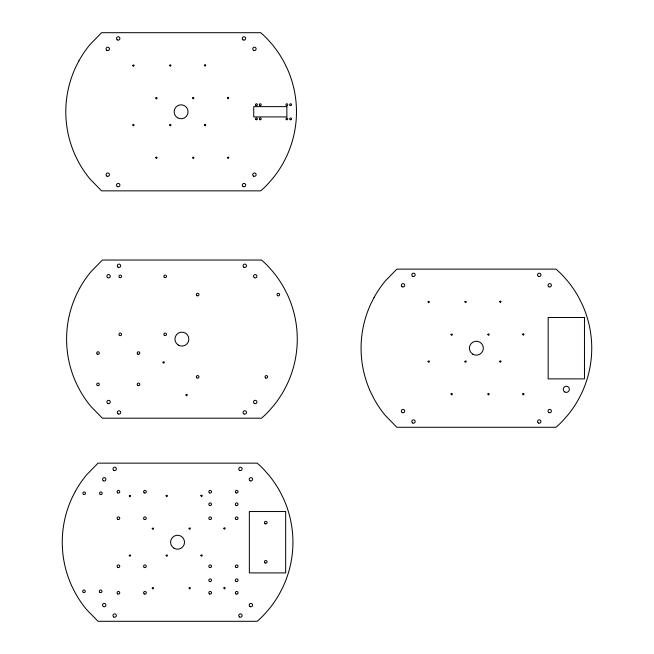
<?xml version="1.0" encoding="UTF-8"?>
<svg xmlns="http://www.w3.org/2000/svg" width="654" height="654" viewBox="0 0 654 654"><rect width="100%" height="100%" fill="white"/><g stroke="black" fill="none" stroke-linecap="round" stroke-linejoin="round"><path stroke-width="0.98" d="M132.795 65.392C133.751 68.384 135.116 63.283 132.795 65.392M132.795 124.947C133.751 127.939 135.116 122.838 132.795 124.947M155.766 98.035C156.723 101.027 158.088 95.925 155.766 98.035M155.766 157.589C156.723 160.582 158.088 155.48 155.766 157.589M169.639 65.286C170.596 68.278 171.961 63.176 169.639 65.286M169.639 124.947C170.596 127.939 171.961 122.838 169.639 124.947M129.247 495.838C130.203 498.83 131.577 493.721 129.247 495.838M129.247 555.393C130.203 558.385 131.568 553.284 129.247 555.393M192.603 97.928C193.568 100.92 194.933 95.819 192.603 97.928M162.985 362.242C163.941 365.234 165.315 360.133 162.985 362.242M204.432 65.163C205.389 68.155 206.762 63.054 204.432 65.163M192.603 157.589C193.568 160.582 194.933 155.48 192.603 157.589M204.432 124.889C205.389 127.882 206.762 122.78 204.432 124.889M152.218 528.481C153.175 531.473 154.548 526.372 152.218 528.481M152.218 588.036C153.175 591.028 154.54 585.927 152.218 588.036M166.091 495.732C167.048 498.724 168.413 493.615 166.091 495.732M185.957 394.885C186.913 397.877 188.287 392.776 185.957 394.885M166.091 555.393C167.048 558.385 168.413 553.276 166.091 555.393M227.404 97.806C228.36 100.798 229.726 95.697 227.404 97.806M227.404 157.54C228.36 160.532 229.726 155.423 227.404 157.54M189.063 528.375C190.02 531.367 191.385 526.266 189.063 528.375M200.884 495.609C201.849 498.601 203.214 493.492 200.884 495.609M189.063 588.036C190.02 591.028 191.385 585.927 189.063 588.036M200.884 555.336C201.849 558.328 203.214 553.227 200.884 555.336M223.856 528.252C224.812 531.244 226.186 526.143 223.856 528.252M223.856 587.979C224.812 590.971 226.186 585.87 223.856 587.979M428.059 301.813C429.024 304.805 430.389 299.696 428.059 301.813M428.059 361.368C429.024 364.36 430.389 359.259 428.059 361.368M451.031 334.456C451.988 337.448 453.361 332.346 451.031 334.456M451.031 394.01C451.988 397.003 453.361 391.901 451.031 394.01M464.904 301.707C465.861 304.699 467.234 299.589 464.904 301.707M464.904 361.368C465.861 364.36 467.234 359.25 464.904 361.368M487.876 334.349C488.832 337.341 490.206 332.232 487.876 334.349M499.697 301.584C500.662 304.576 502.027 299.467 499.697 301.584M487.876 394.01C488.832 397.003 490.206 391.901 487.876 394.01M499.697 361.31C500.662 364.303 502.027 359.201 499.697 361.31M522.669 334.227C523.633 337.219 524.999 332.118 522.669 334.227M522.669 393.953C523.633 396.945 524.999 391.844 522.669 393.953M78.84 60.985L75.839 66.888A105.441 105.441 0 0 0 75.839 156.674L78.84 162.576A105.441 105.441 0 0 0 89.999 178.983L101.574 190.854L260.701 190.854A79.412 79.412 0 0 0 270.118 181.436L272.277 178.983A105.441 105.441 0 0 0 283.435 162.576L286.444 156.674A105.441 105.441 0 0 0 286.444 66.888L283.435 60.985A105.441 105.441 0 0 0 272.277 44.57L270.118 42.118A79.412 79.412 0 0 0 260.701 32.7L101.574 32.7L89.999 44.57A105.441 105.441 0 0 0 78.84 60.985M79.641 288.324L76.632 294.226A105.441 105.441 0 0 0 76.632 384.012L79.641 389.915A105.441 105.441 0 0 0 90.8 406.322L102.376 418.192L261.502 418.192A79.412 79.412 0 0 0 270.919 408.775L273.078 406.322A105.441 105.441 0 0 0 284.237 389.915L287.237 384.012A105.441 105.441 0 0 0 287.237 294.226L284.237 288.324A105.441 105.441 0 0 0 273.078 271.909L270.919 269.456A79.412 79.412 0 0 0 261.502 260.039L102.376 260.039L90.8 271.909A105.441 105.441 0 0 0 79.641 288.324M75.3 491.424L72.292 497.326A105.441 105.441 0 0 0 72.292 587.112L75.3 593.014A105.441 105.441 0 0 0 86.451 609.43L98.035 621.3L257.153 621.3A79.412 79.412 0 0 0 266.57 611.882L268.737 609.43A105.441 105.441 0 0 0 279.887 593.014L282.896 587.112A105.441 105.441 0 0 0 282.896 497.326L279.887 491.424A105.441 105.441 0 0 0 268.737 475.017L266.57 472.564A79.412 79.412 0 0 0 257.153 463.146L98.035 463.146L86.451 475.017A105.441 105.441 0 0 0 75.3 491.424M374.113 297.398L371.104 303.301A105.441 105.441 0 0 0 371.104 393.087L374.113 398.989A105.441 105.441 0 0 0 385.263 415.404L396.847 427.275L555.965 427.275A79.412 79.412 0 0 0 565.383 417.857L567.549 415.404A105.441 105.441 0 0 0 578.7 398.989L581.708 393.087A105.441 105.441 0 0 0 581.708 303.301L578.7 297.398A105.441 105.441 0 0 0 567.549 280.991L565.383 278.53A79.412 79.412 0 0 0 555.965 269.121L396.847 269.121L385.263 280.991A105.441 105.441 0 0 0 374.113 297.398M286.869 106.635L253.736 106.635L253.736 116.919L286.869 116.919L286.869 106.635M584.472 317.509L548.166 317.509L548.166 378.879L584.472 378.879L584.472 317.509M285.659 511.534L249.354 511.534L249.354 572.904L285.659 572.904L285.659 511.534M103.34 606.56A1.7 1.7 0 0 0 105.915 605.146A1.7 1.7 0 0 0 103.406 603.617A1.7 1.7 0 0 0 103.34 606.56M113.731 616.967A1.7 1.7 0 0 0 116.363 615.659A1.7 1.7 0 0 0 113.91 614.032A1.7 1.7 0 0 0 113.731 616.967M239.528 616.984A1.7 1.7 0 0 0 242.135 615.635A1.7 1.7 0 0 0 239.658 614.049A1.7 1.7 0 0 0 239.528 616.984M250.041 606.577A1.7 1.7 0 0 0 252.583 605.105A1.7 1.7 0 0 0 250.041 603.642A1.7 1.7 0 0 0 250.041 606.577M250.008 480.788A1.7 1.7 0 0 0 252.583 479.374A1.7 1.7 0 0 0 250.073 477.845A1.7 1.7 0 0 0 250.008 480.788M239.585 470.357A1.7 1.7 0 0 0 242.135 468.902A1.7 1.7 0 0 0 239.601 467.414A1.7 1.7 0 0 0 239.585 470.357M113.747 470.316A1.7 1.7 0 0 0 116.363 468.975A1.7 1.7 0 0 0 113.894 467.373A1.7 1.7 0 0 0 113.747 470.316M103.291 480.755A1.7 1.7 0 0 0 105.915 479.439A1.7 1.7 0 0 0 103.463 477.821A1.7 1.7 0 0 0 103.291 480.755M117.712 492.871A1.349 1.349 0 0 0 119.756 491.734A1.349 1.349 0 0 0 117.753 490.533A1.349 1.349 0 0 0 117.712 492.871M144.248 492.871A1.349 1.349 0 0 0 146.292 491.734A1.349 1.349 0 0 0 144.289 490.533A1.349 1.349 0 0 0 144.248 492.871M117.695 519.39A1.349 1.349 0 0 0 119.756 518.295A1.349 1.349 0 0 0 117.777 517.052A1.349 1.349 0 0 0 117.695 519.39M144.215 519.382A1.349 1.349 0 0 0 146.292 518.303A1.349 1.349 0 0 0 144.321 517.044A1.349 1.349 0 0 0 144.215 519.382M117.736 567.435A1.349 1.349 0 0 0 119.756 566.266A1.349 1.349 0 0 0 117.736 565.097A1.349 1.349 0 0 0 117.736 567.435M144.24 567.419A1.349 1.349 0 0 0 146.292 566.299A1.349 1.349 0 0 0 144.297 565.081A1.349 1.349 0 0 0 144.24 567.419M117.687 593.938A1.349 1.349 0 0 0 119.756 592.859A1.349 1.349 0 0 0 117.785 591.608A1.349 1.349 0 0 0 117.687 593.938M144.207 593.93A1.349 1.349 0 0 0 146.292 592.876A1.349 1.349 0 0 0 144.33 591.6A1.349 1.349 0 0 0 144.207 593.93M209.435 492.846A1.349 1.349 0 0 0 211.512 491.783A1.349 1.349 0 0 0 209.55 490.508A1.349 1.349 0 0 0 209.435 492.846M236.029 492.879A1.349 1.349 0 0 0 238.048 491.71A1.349 1.349 0 0 0 236.029 490.541A1.349 1.349 0 0 0 236.029 492.879M209.444 519.382A1.349 1.349 0 0 0 211.512 518.295A1.349 1.349 0 0 0 209.533 517.052A1.349 1.349 0 0 0 209.444 519.382M209.46 567.419A1.349 1.349 0 0 0 211.512 566.299A1.349 1.349 0 0 0 209.517 565.081A1.349 1.349 0 0 0 209.46 567.419M209.468 593.955A1.349 1.349 0 0 0 211.512 592.826A1.349 1.349 0 0 0 209.517 591.617A1.349 1.349 0 0 0 209.468 593.955M235.996 593.955A1.349 1.349 0 0 0 238.048 592.835A1.349 1.349 0 0 0 236.053 591.617A1.349 1.349 0 0 0 235.996 593.955M236.004 567.386A1.324 1.324 0 0 0 238.023 566.315A1.324 1.324 0 0 0 236.078 565.105A1.324 1.324 0 0 0 236.004 567.386M236.012 519.374A1.324 1.324 0 0 0 238.023 518.27A1.324 1.324 0 0 0 236.061 517.085A1.324 1.324 0 0 0 236.012 519.374M209.484 505.419A1.357 1.357 0 0 0 211.528 504.242A1.357 1.357 0 0 0 209.484 503.073A1.357 1.357 0 0 0 209.484 505.419M236.004 505.411A1.357 1.357 0 0 0 238.056 504.259A1.357 1.357 0 0 0 236.037 503.065A1.357 1.357 0 0 0 236.004 505.411M209.444 581.414A1.357 1.357 0 0 0 211.52 580.319A1.357 1.357 0 0 0 209.533 579.068A1.357 1.357 0 0 0 209.444 581.414M236.02 581.439A1.357 1.357 0 0 0 238.056 580.27A1.357 1.357 0 0 0 236.02 579.092A1.357 1.357 0 0 0 236.02 581.439M83.516 494.391A1.308 1.308 0 0 0 85.478 493.263A1.308 1.308 0 0 0 83.516 492.135A1.308 1.308 0 0 0 83.516 494.391M100.225 494.391A1.308 1.308 0 0 0 102.188 493.271A1.308 1.308 0 0 0 100.234 492.127A1.308 1.308 0 0 0 100.225 494.391M100.013 592.418A1.308 1.308 0 0 0 101.983 591.298A1.308 1.308 0 0 0 100.029 590.153A1.308 1.308 0 0 0 100.013 592.418M83.303 592.418A1.308 1.308 0 0 0 85.265 591.29A1.308 1.308 0 0 0 83.311 590.153A1.308 1.308 0 0 0 83.303 592.418M173.989 548.216A6.973 6.973 0 0 0 184.526 542.313A6.973 6.973 0 0 0 174.144 536.141A6.973 6.973 0 0 0 173.989 548.216M265.091 523.748A1.308 1.308 0 0 0 267.077 522.669A1.308 1.308 0 0 0 265.14 521.491A1.308 1.308 0 0 0 265.091 523.748M265.099 562.931A1.308 1.308 0 0 0 267.077 561.835A1.308 1.308 0 0 0 265.14 560.666A1.308 1.308 0 0 0 265.099 562.931M254.381 403.477A1.7 1.7 0 0 0 256.932 402.006A1.7 1.7 0 0 0 254.381 400.534A1.7 1.7 0 0 0 254.381 403.477M254.349 277.68A1.7 1.7 0 0 0 256.932 276.266A1.7 1.7 0 0 0 254.414 274.737A1.7 1.7 0 0 0 254.349 277.68M243.926 267.249A1.7 1.7 0 0 0 246.484 265.794A1.7 1.7 0 0 0 243.942 264.306A1.7 1.7 0 0 0 243.926 267.249M118.088 267.208A1.7 1.7 0 0 0 120.704 265.876A1.7 1.7 0 0 0 118.243 264.273A1.7 1.7 0 0 0 118.088 267.208M107.632 277.648A1.7 1.7 0 0 0 110.264 276.331A1.7 1.7 0 0 0 107.804 274.713A1.7 1.7 0 0 0 107.632 277.648M107.681 403.453A1.7 1.7 0 0 0 110.264 402.038A1.7 1.7 0 0 0 107.755 400.518A1.7 1.7 0 0 0 107.681 403.453M118.072 413.868A1.7 1.7 0 0 0 120.704 412.551A1.7 1.7 0 0 0 118.26 410.933A1.7 1.7 0 0 0 118.072 413.868M243.868 413.876A1.7 1.7 0 0 0 246.484 412.527A1.7 1.7 0 0 0 244.007 410.941A1.7 1.7 0 0 0 243.868 413.876M178.338 345.108A6.973 6.973 0 0 0 188.875 339.205A6.973 6.973 0 0 0 178.493 333.033A6.973 6.973 0 0 0 178.338 345.108M137.585 385.32A1.308 1.308 0 0 0 139.768 384.74A1.308 1.308 0 0 0 138.166 383.138A1.308 1.308 0 0 0 137.585 385.32M97.372 385.533A1.308 1.308 0 0 0 99.334 384.397A1.308 1.308 0 0 0 97.372 383.269A1.308 1.308 0 0 0 97.372 385.533M137.855 354.19A1.308 1.308 0 0 0 139.809 353.062A1.308 1.308 0 0 0 137.855 351.934A1.308 1.308 0 0 0 137.855 354.19M97.103 353.986A1.308 1.308 0 0 0 99.285 353.397A1.308 1.308 0 0 0 97.691 351.803A1.308 1.308 0 0 0 97.103 353.986M164.26 277.28A1.308 1.308 0 0 0 166.443 276.699A1.308 1.308 0 0 0 164.849 275.097A1.308 1.308 0 0 0 164.26 277.28M119.576 277.468A1.308 1.308 0 0 0 121.57 276.397A1.308 1.308 0 0 0 119.649 275.203A1.308 1.308 0 0 0 119.576 277.468M164.26 335.257A1.308 1.308 0 0 0 166.443 334.668A1.308 1.308 0 0 0 164.849 333.074A1.308 1.308 0 0 0 164.26 335.257M119.608 335.461A1.308 1.308 0 0 0 121.57 334.333A1.308 1.308 0 0 0 119.608 333.205A1.308 1.308 0 0 0 119.608 335.461M196.838 295.641A1.308 1.308 0 0 0 198.939 294.791A1.308 1.308 0 0 0 197.148 293.401A1.308 1.308 0 0 0 196.838 295.641M196.748 377.824A1.308 1.308 0 0 0 198.914 377.17A1.308 1.308 0 0 0 197.263 375.625A1.308 1.308 0 0 0 196.748 377.824M277.468 295.583A1.308 1.308 0 0 0 279.618 294.88A1.308 1.308 0 0 0 277.934 293.368A1.308 1.308 0 0 0 277.468 295.583M265.589 377.955A1.308 1.308 0 0 0 267.625 376.974A1.308 1.308 0 0 0 265.761 375.698A1.308 1.308 0 0 0 265.589 377.955M106.831 50.309A1.7 1.7 0 0 0 109.463 48.993A1.7 1.7 0 0 0 107.011 47.374A1.7 1.7 0 0 0 106.831 50.309M253.58 176.139A1.7 1.7 0 0 0 256.131 174.667A1.7 1.7 0 0 0 253.58 173.196A1.7 1.7 0 0 0 253.58 176.139M253.548 50.342A1.7 1.7 0 0 0 256.131 48.927A1.7 1.7 0 0 0 253.621 47.399A1.7 1.7 0 0 0 253.548 50.342M243.133 39.91A1.7 1.7 0 0 0 245.683 38.455A1.7 1.7 0 0 0 243.149 36.967A1.7 1.7 0 0 0 243.133 39.91M117.287 39.869A1.7 1.7 0 0 0 119.911 38.537A1.7 1.7 0 0 0 117.442 36.935A1.7 1.7 0 0 0 117.287 39.869M243.075 186.537A1.7 1.7 0 0 0 245.683 185.188A1.7 1.7 0 0 0 243.206 183.602A1.7 1.7 0 0 0 243.075 186.537M117.279 186.529A1.7 1.7 0 0 0 119.911 185.213A1.7 1.7 0 0 0 117.458 183.594A1.7 1.7 0 0 0 117.279 186.529M177.536 117.769A6.973 6.973 0 0 0 188.074 111.867A6.973 6.973 0 0 0 177.692 105.695A6.973 6.973 0 0 0 177.536 117.769M106.888 176.114A1.7 1.7 0 0 0 109.463 174.7A1.7 1.7 0 0 0 106.954 173.179A1.7 1.7 0 0 0 106.888 176.114M290.016 105.319A0.916 0.916 0 0 0 291.545 104.91A0.916 0.916 0 0 0 290.425 103.79A0.916 0.916 0 0 0 290.016 105.319M286.313 119.6A0.916 0.916 0 0 0 287.776 119.003A0.916 0.916 0 0 0 286.526 118.039A0.916 0.916 0 0 0 286.313 119.6M286.28 105.376A0.916 0.916 0 0 0 287.768 104.836A0.916 0.916 0 0 0 286.558 103.814A0.916 0.916 0 0 0 286.28 105.376M259.777 119.657A0.916 0.916 0 0 0 261.175 118.914A0.916 0.916 0 0 0 259.834 118.072A0.916 0.916 0 0 0 259.777 119.657M255.951 119.633A0.916 0.916 0 0 0 257.382 118.954A0.916 0.916 0 0 0 256.082 118.055A0.916 0.916 0 0 0 255.951 119.633M259.728 105.417A0.916 0.916 0 0 0 261.167 104.771A0.916 0.916 0 0 0 259.891 103.839A0.916 0.916 0 0 0 259.728 105.417M255.828 105.319A0.916 0.916 0 0 0 257.357 104.91A0.916 0.916 0 0 0 256.237 103.79A0.916 0.916 0 0 0 255.828 105.319M290.204 119.674A0.916 0.916 0 0 0 291.57 118.881A0.916 0.916 0 0 0 290.204 118.088A0.916 0.916 0 0 0 290.204 119.674M412.56 276.29A1.7 1.7 0 0 0 415.176 274.95A1.7 1.7 0 0 0 412.715 273.347A1.7 1.7 0 0 0 412.56 276.29M538.397 276.331A1.7 1.7 0 0 0 540.956 274.868A1.7 1.7 0 0 0 538.414 273.388A1.7 1.7 0 0 0 538.397 276.331M402.153 412.535A1.7 1.7 0 0 0 404.736 411.121A1.7 1.7 0 0 0 402.218 409.592A1.7 1.7 0 0 0 402.153 412.535M412.543 422.942A1.7 1.7 0 0 0 415.176 421.634A1.7 1.7 0 0 0 412.723 420.007A1.7 1.7 0 0 0 412.543 422.942M538.34 422.958A1.7 1.7 0 0 0 540.948 421.609A1.7 1.7 0 0 0 538.471 420.023A1.7 1.7 0 0 0 538.34 422.958M548.763 412.494A1.7 1.7 0 0 0 551.396 411.186A1.7 1.7 0 0 0 548.943 409.559A1.7 1.7 0 0 0 548.763 412.494M548.82 286.763A1.7 1.7 0 0 0 551.396 285.348A1.7 1.7 0 0 0 548.886 283.82A1.7 1.7 0 0 0 548.82 286.763M472.809 354.19A6.973 6.973 0 0 0 483.339 348.288A6.973 6.973 0 0 0 472.956 342.116A6.973 6.973 0 0 0 472.809 354.19M402.104 286.73A1.7 1.7 0 0 0 404.728 285.406A1.7 1.7 0 0 0 402.275 283.795A1.7 1.7 0 0 0 402.104 286.73M564.786 391.983A3.066 3.066 0 0 0 569.389 389.326A3.066 3.066 0 0 0 564.786 386.669A3.066 3.066 0 0 0 564.786 391.983"/></g></svg>
